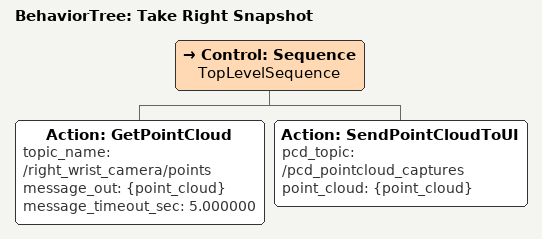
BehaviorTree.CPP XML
<?xml version="1.0" encoding="UTF-8" ?>
<root BTCPP_format="4" main_tree_to_execute="Take Right Snapshot">
  <BehaviorTree ID="Take Right Snapshot" _description="">
    <Control ID="Sequence" name="TopLevelSequence">
      <!--Since we have multiple cameras, we don't clear snapshot data in these Objectives-->
      <Action
        ID="GetPointCloud"
        topic_name="/right_wrist_camera/points"
        message_out="{point_cloud}"
        message_timeout_sec="5.000000"
      />
      <Action
        ID="SendPointCloudToUI"
        pcd_topic="/pcd_pointcloud_captures"
        point_cloud="{point_cloud}"
      />
    </Control>
  </BehaviorTree>
</root>
